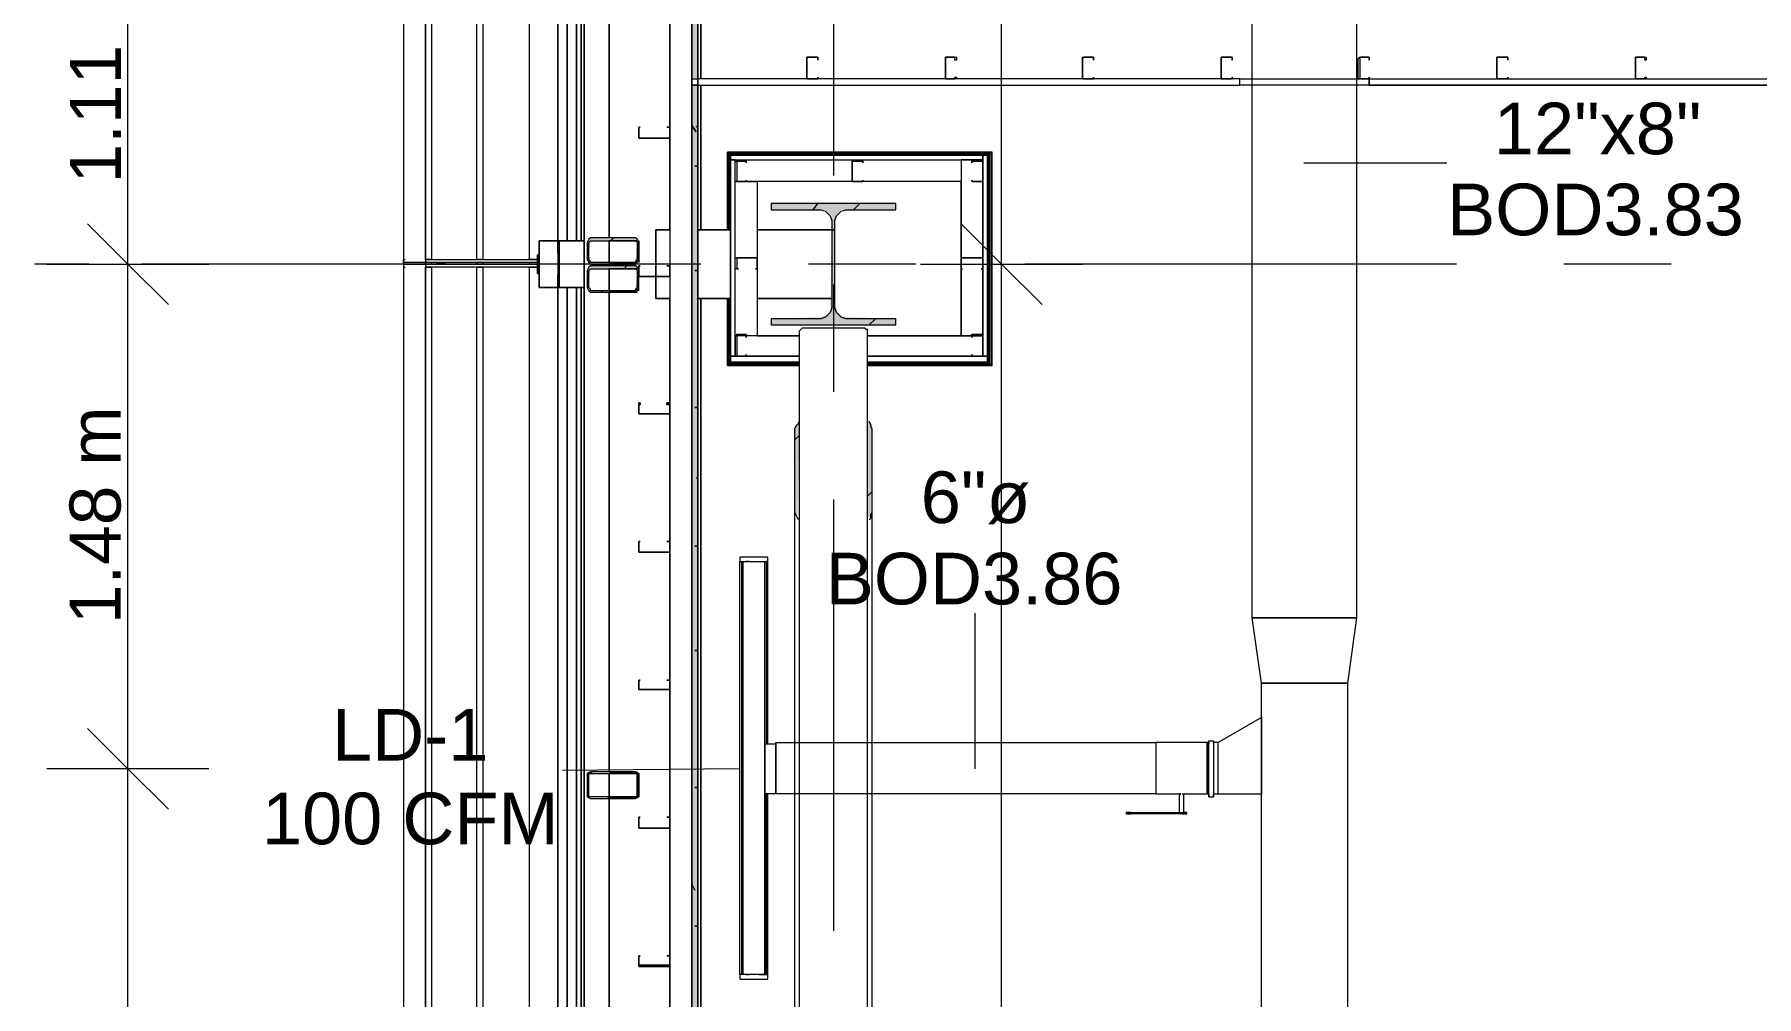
# Model space of a CAD drawing. Header units: metres. Extents: x -2 to 237, y -8 to 52.
# Drawn here: x 5.52 to 10.58, y 30.04 to 32.87 of the extents above; entities that cross this region are included whole.
import ezdxf

# ---------------------------------------------------------------- set-up
doc = ezdxf.new("R2010")
doc.units = ezdxf.units.M
doc.layers.add('HVAC - Ductos', color=5, linetype='Continuous', lineweight=0)
doc.layers.add('PDF_Text', color=7, linetype='Continuous', lineweight=0)
doc.layers.add('PDF_Geometry', color=7, linetype='Continuous', lineweight=0, true_color=0xaaaaaa)
doc.layers.add('PDF_Solid Fills', color=7, linetype='Continuous', lineweight=0, true_color=0xffffff)
doc.styles.add('PDF Helvetica', font='')
doc.styles.get('PDF Helvetica').set_extended_font_data('Helvetica')

msp = doc.modelspace()

# ---------------------------------------------------------------- hatches: boundary and pattern name
at = {"layer": 'PDF_Solid Fills', "lineweight": 0, "transparency": 33554559}
h = msp.add_hatch(color=256, dxfattribs=at)
h.paths.add_polyline_path([(7.4674, 8.7485), (7.4674, 21.0411), (7.4491, 21.0411), (7.4491, 8.7485)])
h.paths.add_polyline_path([(7.4674, 32.7197), (7.4491, 32.7197), (7.4491, 22.5622), (7.4674, 22.5622)])
h.paths.add_polyline_path([(7.4674, 22.5485), (7.4491, 22.5485), (7.4491, 21.0548), (7.4674, 21.0548)])
h.paths.add_polyline_path([(7.4674, 34.2499), (7.4674, 46.4416), (7.4491, 46.4416), (7.4491, 34.2499)])
h.paths.add_polyline_path([(7.4674, 34.2362), (7.4491, 34.2362), (7.4491, 32.738), (7.4674, 32.738)])
msp.add_hatch(color=256, dxfattribs=at).paths.add_polyline_path([(8.0493, 32.3531), (8.0493, 32.3715), (7.6828, 32.3715), (7.6828, 32.3531), (7.8431, 32.3531), (7.8614, 32.3348), (7.8568, 32.0553), (7.8431, 32.0416), (7.8293, 32.037), (7.6828, 32.0324), (7.6828, 32.0141), (8.0493, 32.0141), (8.0493, 32.0324), (7.9026, 32.037), (7.8889, 32.0416), (7.8797, 32.0508), (7.8752, 32.0508), (7.8752, 32.0645), (7.8706, 32.0645), (7.8706, 32.3257), (7.8752, 32.3394), (7.8889, 32.3531)])
h = msp.add_hatch(color=256, dxfattribs=at)
h.paths.add_polyline_path([(7.2841, 32.1928), (7.2841, 32.1973), (7.1558, 32.1973), (7.2835, 32.1928)])
h.paths.add_polyline_path([(7.1421, 32.2019), (7.1467, 32.2019), (7.1512, 32.1973), (7.1512, 32.2111), (7.1467, 32.2157), (7.1512, 32.2615), (7.2887, 32.2615), (7.2841, 32.2065), (7.2841, 32.1973), (7.2887, 32.2019), (7.2933, 32.2661), (7.2887, 32.2707), (7.1467, 32.2707), (7.1421, 32.2615)])
h = msp.add_hatch(color=256, dxfattribs=at)
h.paths.add_polyline_path([(7.1467, 32.124), (7.1467, 32.1148), (7.1512, 32.124)])
h.paths.add_polyline_path([(7.2841, 32.1148), (7.1512, 32.1148), (7.2841, 32.1103)])
h.paths.add_polyline_path([(7.1421, 32.124), (7.1467, 32.1286), (7.1512, 32.1791), (7.2887, 32.1791), (7.2841, 32.124), (7.2841, 32.1148), (7.2887, 32.1194), (7.2933, 32.1836), (7.2887, 32.1882), (7.1467, 32.1882), (7.1421, 32.1791)])
h = msp.add_hatch(color=256, dxfattribs=at)
h.paths.add_polyline_path([(7.9805, 31.7209), (7.9714, 31.7301), (7.9668, 31.7301), (7.9668, 31.446), (7.9759, 31.4506)])
h.paths.add_polyline_path([(7.7514, 31.4643), (7.756, 31.4643), (7.756, 31.4552), (7.7606, 31.4552), (7.7606, 31.446), (7.7652, 31.7255), (7.7606, 31.7255), (7.756, 31.7209), (7.7514, 31.7025)])
h = msp.add_hatch(color=256, dxfattribs=at)
h.paths.add_polyline_path([(7.2887, 30.6992), (7.2933, 30.6946), (7.2933, 30.6992)])
h.paths.add_polyline_path([(7.1467, 30.69), (7.1421, 30.69), (7.1421, 30.6259)])
h.paths.add_polyline_path([(7.1512, 30.6259), (7.2836, 30.6213), (7.2841, 30.6213), (7.2841, 30.6259)])
h.paths.add_polyline_path([(7.2841, 30.6946), (7.2841, 30.6992), (7.1512, 30.6992)])
h.paths.add_polyline_path([(7.1467, 30.6946), (7.1467, 30.6992), (7.1421, 30.6992)])
h.paths.add_polyline_path([(7.2933, 30.69), (7.2887, 30.69), (7.2887, 30.6259)])

# ---------------------------------------------------------------- linework, layer by layer
at = {"layer": 'HVAC - Ductos', "color": 252, "lineweight": 0, "true_color": 0x939598}
for points in [[(5.7905, 8.9639), (5.7905, 11.4426), (5.7905, 13.8021), (5.7905, 15.2041), (5.7905, 17.2109), (5.7905, 17.9806), (5.7905, 20.1706), (5.7905, 21.6733), (5.7905, 22.9975), (5.7905, 24.3169), (5.7905, 26.255), (5.7905, 28.5137), (5.7905, 30.7083), (5.7905, 32.1928), (5.7905, 33.3061), (5.7905, 35.5145), (5.7905, 37.4662), (5.7905, 37.7091), (5.7905, 39.9037), (5.7905, 41.3881), (5.7905, 43.5873), (5.7905, 46.2263)], [(5.6714, 32.3119), (5.7905, 32.1928), (5.9097, 32.0737)], [(5.5522, 32.1928), (5.7905, 32.1928), (6.0288, 32.1928)], [(5.6714, 30.8274), (5.7905, 30.7083), (5.9097, 30.5892)], [(6.0288, 30.7083), (5.7905, 30.7083), (5.5522, 30.7083)]]:
    msp.add_lwpolyline(points, dxfattribs=at)
at = {"layer": 'HVAC - Ductos', "lineweight": 0}
for points in [[(8.3608, 8.9639), (8.3608, 13.8021), (8.3608, 22.9975), (8.3608, 32.1928), (8.3608, 41.3881), (8.3608, 46.2263)], [(9.2496, 32.4906), (9.6711, 32.4906)], [(8.2417, 32.3119), (8.3608, 32.1928), (8.4799, 32.0737)], [(8.1226, 32.1928), (8.3608, 32.1928), (8.5991, 32.1928)], [(7.6094, 30.1035), (7.614, 30.1035), (7.6186, 30.1035), (7.614, 30.1035), (7.5957, 30.1035), (7.5911, 30.1035), (7.5911, 31.3177), (7.5957, 31.3177), (7.614, 31.3177), (7.6186, 31.3177), (7.614, 31.3177), (7.6094, 31.3177)], [(7.5957, 31.3177), (7.5957, 30.1035)], [(7.6461, 31.3177), (7.6506, 31.3177), (7.6552, 31.3177), (7.6736, 31.3177), (7.669, 31.3177), (7.669, 30.7816)], [(7.6506, 31.3177), (7.6552, 31.3177), (7.6598, 31.3177)], [(7.6736, 30.7816), (7.6736, 31.3177)], [(8.2829, 30.7083), (8.2829, 31.1665)], [(8.9977, 30.635), (9.1259, 30.635), (9.1259, 30.6396), (9.1259, 30.6533), (9.1259, 30.6809), (9.1259, 30.7083), (9.1259, 30.7862), (9.1259, 30.8137), (9.1259, 30.8412), (9.1259, 30.855), (9.1259, 30.8595), (8.9977, 30.7862)], [(9.1259, 30.8595), (9.1259, 30.855), (9.1259, 30.8412), (9.1259, 30.8137), (9.1259, 30.7862), (9.1259, 30.7083), (9.1259, 30.6809), (9.1259, 30.6533), (9.1259, 30.6396), (9.1259, 30.635)], [(8.9702, 30.7862), (8.9656, 30.7862), (8.8144, 30.7862), (8.8144, 30.7816), (8.8144, 30.7771), (8.8144, 30.7633), (8.8144, 30.7495), (8.8144, 30.7267), (8.8144, 30.7083), (8.8144, 30.69), (8.8144, 30.6717), (8.8144, 30.6533), (8.8144, 30.6442), (8.8144, 30.635), (7.6965, 30.635), (7.6644, 30.635), (7.6644, 30.6442), (7.6644, 30.6579), (7.6644, 30.6717), (7.6644, 30.69), (7.6644, 30.7083), (7.6644, 30.7267), (7.6644, 30.7449), (7.6644, 30.7633), (7.6644, 30.7725), (7.6644, 30.7816), (7.6965, 30.7816), (7.6965, 30.7725), (7.6965, 30.7633), (7.6965, 30.7449), (7.6965, 30.7267), (7.6965, 30.7083), (7.6965, 30.69), (7.6965, 30.6717), (7.6965, 30.6579), (7.6965, 30.6442), (7.6965, 30.635), (7.6965, 30.6442), (7.6965, 30.6533), (7.6965, 30.6717), (7.6965, 30.69), (7.6965, 30.7083), (7.6965, 30.7267), (7.6965, 30.7495), (7.6965, 30.7633), (7.6965, 30.7771), (7.6965, 30.7816), (7.6965, 30.7862), (7.6965, 30.7816)], [(7.6965, 30.7862), (8.8144, 30.7862), (8.8144, 30.7816), (8.8144, 30.7771), (8.8144, 30.7633), (8.8144, 30.7495), (8.8144, 30.7267), (8.8144, 30.7083), (8.8144, 30.69), (8.8144, 30.6717), (8.8144, 30.6533), (8.8144, 30.6442), (8.8144, 30.635), (8.8831, 30.635), (8.8831, 30.5801)], [(8.8923, 30.5801), (8.8969, 30.5801), (8.8969, 30.635), (8.9656, 30.635), (8.9656, 30.6442), (8.9656, 30.6533), (8.9656, 30.6717), (8.9656, 30.69), (8.9656, 30.7083), (8.9656, 30.7267), (8.9656, 30.7495), (8.9656, 30.7633), (8.9656, 30.7771), (8.9656, 30.7816), (8.9656, 30.7862), (8.9656, 30.7816), (8.9656, 30.7862), (8.9656, 30.7816), (8.9656, 30.7771), (8.9656, 30.7633), (8.9656, 30.7495), (8.9656, 30.7267), (8.9656, 30.7083), (8.9656, 30.69), (8.9656, 30.6717), (8.9656, 30.6533), (8.9656, 30.6442), (8.9656, 30.635), (8.9702, 30.635), (8.9702, 30.6442), (8.9702, 30.6533), (8.9702, 30.6717), (8.9702, 30.69), (8.9702, 30.7083), (8.9702, 30.7267), (8.9702, 30.7495), (8.9702, 30.7633), (8.9702, 30.7771), (8.9702, 30.7816), (8.9702, 30.7862), (8.9702, 30.7816), (8.9702, 30.7908), (8.9839, 30.7908), (8.9839, 30.7816), (8.9839, 30.7679), (8.9839, 30.7495), (8.9839, 30.7312), (8.9839, 30.7083), (8.9839, 30.69), (8.9839, 30.6671), (8.9839, 30.6487), (8.9839, 30.6396), (8.9839, 30.6305), (8.9839, 30.6259), (8.9839, 30.6305), (8.9839, 30.635), (8.9977, 30.635), (8.9977, 30.6442), (8.9977, 30.6533), (8.9977, 30.6717), (8.9977, 30.69), (8.9977, 30.7083), (8.9977, 30.7267), (8.9977, 30.7495), (8.9977, 30.7633), (8.9977, 30.7771), (8.9977, 30.7816), (8.9977, 30.7862), (8.9839, 30.7862), (8.9839, 30.7816), (8.9839, 30.7771)], [(8.9702, 30.635), (8.9702, 30.6305), (8.9702, 30.6259), (8.9702, 30.6305), (8.9702, 30.6396), (8.9702, 30.6487), (8.9702, 30.6671), (8.9702, 30.69), (8.9702, 30.7083), (8.9702, 30.7312), (8.9702, 30.7495), (8.9702, 30.7679), (8.9702, 30.7816), (8.9702, 30.7908)], [(8.9839, 30.7862), (8.9839, 30.7908)], [(8.9839, 30.7679), (8.9839, 30.7633)], [(7.5911, 30.7083), (7.0688, 30.7037)], [(8.9839, 30.7495), (8.9839, 30.7267), (8.9839, 30.7083), (8.9839, 30.69), (8.9839, 30.6717), (8.9839, 30.6671)], [(8.9977, 30.7358), (8.9977, 30.7404)], [(8.9839, 30.6533), (8.9839, 30.6487)], [(8.9977, 30.6763), (8.9977, 30.6809)], [(7.6461, 30.1035), (7.6506, 30.1035), (7.6552, 30.1035), (7.6736, 30.1035), (7.669, 30.1035), (7.669, 30.635)], [(7.6736, 30.1035), (7.6736, 30.635)], [(8.8877, 30.635), (8.8831, 30.635), (8.8877, 30.635)], [(8.8877, 30.635), (8.8831, 30.635), (8.8877, 30.635)], [(8.8923, 30.635), (8.8969, 30.635)], [(8.8969, 30.635), (8.8969, 30.635)], [(8.8969, 30.635), (8.8969, 30.635)], [(8.8969, 30.635), (8.8969, 30.635)], [(8.9656, 30.635), (8.9656, 30.635)], [(8.9702, 30.635), (8.9702, 30.635)], [(8.9702, 30.6259), (8.9839, 30.6259)], [(8.9839, 30.6442), (8.9839, 30.6396)], [(8.9839, 30.635), (8.9839, 30.635)], [(8.7273, 30.5801), (8.7273, 30.5801)], [(8.7273, 30.5801), (8.7273, 30.5755)], [(8.7273, 30.5755), (8.7273, 30.5755)], [(8.7411, 30.5801), (8.8923, 30.5801), (8.8969, 30.5801), (8.9014, 30.5801), (8.906, 30.5801), (8.9014, 30.5801), (8.8969, 30.5801)], [(8.8923, 30.5755), (8.8969, 30.5755), (8.9014, 30.5755), (8.906, 30.5755), (8.9014, 30.5755), (8.8969, 30.5755), (8.8923, 30.5755), (8.7411, 30.5755)], [(8.8969, 30.5801), (8.8969, 30.5801)], [(8.906, 30.5801), (8.9014, 30.5801), (8.906, 30.5801)], [(8.906, 30.5755), (8.9014, 30.5755), (8.906, 30.5755)], [(8.906, 30.5755), (8.906, 30.5801)], [(7.6598, 30.1035), (7.6552, 30.1035), (7.6506, 30.1035)]]:
    msp.add_lwpolyline(points, dxfattribs=at)
for points in [[(9.0985, 31.1527), (9.0985, 38.8041), (9.4054, 38.8041), (9.4054, 31.1527)], [(7.5911, 31.3314), (7.5911, 31.3177), (7.6736, 31.3177), (7.6736, 31.3314)], [(7.6644, 31.3177), (7.6644, 30.1035), (7.6644, 31.3177), (7.6644, 30.1035), (7.6003, 30.1035), (7.6003, 31.3177)], [(9.4054, 31.1527), (9.378, 30.9603), (9.1259, 30.9603), (9.0985, 31.1527)], [(9.1259, 27.7257), (9.1259, 30.9603), (9.378, 30.9603), (9.378, 27.7257)], [(8.7411, 30.5801), (8.7365, 30.5801), (8.7319, 30.5801), (8.7273, 30.5801), (8.7319, 30.5801), (8.7365, 30.5801)], [(8.7411, 30.5755), (8.7365, 30.5755), (8.7319, 30.5755), (8.7273, 30.5755), (8.7319, 30.5755), (8.7365, 30.5755)], [(7.5911, 30.0898), (7.6736, 30.0898), (7.6736, 30.1035), (7.5911, 30.1035)]]:
    msp.add_lwpolyline(points, close=True, dxfattribs=at)
at = {"layer": 'PDF_Geometry', "lineweight": 0}
for points in [[(11.0823, 46.5196), (10.6791, 46.5196), (10.2714, 46.5196), (9.8682, 46.5196), (9.4604, 46.5196), (9.0572, 46.5196), (8.6495, 46.5196), (8.2417, 46.5196), (7.3849, 46.5196), (7.3849, 46.4554), (7.3849, 46.4416), (7.3849, 8.7485), (7.3849, 8.7302), (7.3849, 8.6661), (8.2417, 8.6661), (8.6495, 8.6661), (9.0527, 8.6661)], [(12.3743, 8.7302), (7.4491, 8.7302), (7.4491, 8.744), (7.4491, 8.7485), (7.4491, 21.0411), (7.4491, 21.0548), (7.4491, 22.5485), (7.4491, 22.5622), (7.4491, 32.7197), (7.4491, 32.738), (7.4491, 34.2362), (7.4491, 34.2499), (7.4491, 46.4416), (7.4491, 46.4554), (12.466, 46.4554), (12.466, 46.5196), (12.301, 46.5196), (11.8978, 46.5196), (11.49, 46.5196), (11.0869, 46.5196)], [(7.4674, 8.7485), (7.4674, 46.4416), (7.4674, 8.7485)], [(6.606, 35.2624), (6.6014, 35.2624), (6.6014, 32.1928), (6.606, 32.1928), (6.6106, 32.1928), (6.6198, 32.1928), (6.6335, 32.1928), (6.6473, 32.1928), (6.6656, 32.1928), (6.6656, 32.1973), (6.6473, 32.1973), (6.6335, 32.1973), (6.6198, 32.1973), (6.6106, 32.1973), (6.606, 32.1973), (6.6014, 32.1973), (6.6014, 32.2065), (6.606, 32.2065)], [(6.6656, 35.2624), (6.6656, 35.2579), (6.6656, 35.2624), (6.6656, 35.2579), (6.6656, 35.2624), (6.6656, 32.1928), (6.9955, 32.1928), (6.9955, 32.1973), (6.9955, 32.1928), (6.9955, 32.1973), (6.9955, 32.1928)], [(6.6656, 35.2487), (6.6656, 32.2065), (6.9955, 32.2065), (6.9955, 32.2203), (6.9955, 32.2111), (6.9955, 32.2203), (7.0001, 32.2203), (7.0001, 32.2615), (7.0001, 32.2203), (7.0001, 32.2249), (7.0001, 32.2295), (7.0001, 32.2249), (7.0001, 32.2203), (6.9955, 32.2203), (7.0001, 32.2203), (6.9955, 32.2203), (6.9955, 32.2065), (6.968, 32.2065), (6.9955, 32.2065)], [(6.684, 35.2487), (6.6656, 35.2487), (6.6656, 32.2065), (6.6656, 35.2487), (6.684, 35.2487), (6.684, 32.2065), (6.6656, 32.2065), (6.6656, 35.2487), (6.6656, 32.2065), (6.684, 32.2065)], [(6.9725, 32.2065), (6.9725, 35.2487)], [(7.4674, 22.5622), (7.4674, 32.7197), (7.4674, 32.2935), (7.4674, 32.7197), (7.4674, 32.2935), (7.4674, 32.7197), (7.4674, 32.2935), (7.4674, 32.7197), (7.4674, 32.2935), (7.4674, 32.7197), (7.4674, 32.2935), (7.4674, 32.7197), (7.4491, 32.7197), (7.4491, 32.738), (7.4674, 32.738), (7.4674, 34.2362), (7.4674, 32.738), (7.4674, 34.2362), (7.4674, 32.738), (7.4674, 34.2362), (7.4674, 32.738), (7.4674, 34.2362), (7.4674, 32.738), (7.4674, 34.2362), (7.4674, 32.738), (7.4674, 34.2362)], [(7.4674, 8.7485), (7.4674, 21.0411), (8.4983, 21.0411), (8.4983, 21.0548), (7.4674, 21.0548), (7.4674, 22.5485), (14.5185, 22.5485), (14.5185, 22.5622), (7.4674, 22.5622), (7.4674, 32.7197), (9.0618, 32.7197), (9.0618, 32.738), (7.4674, 32.738), (7.4674, 34.2362), (7.7927, 34.2362)], [(7.866, 33.7231), (7.866, 32.454)], [(7.8202, 32.7929), (7.8202, 32.7929)], [(8.6311, 32.7929), (8.6311, 32.7929)], [(9.0389, 32.7929), (9.0389, 32.7929)], [(9.4421, 32.7929), (9.4421, 32.7929)], [(9.8498, 32.7929), (9.8498, 32.7929)], [(7.4491, 32.7197), (7.4674, 32.7197), (9.0618, 32.7197), (9.0618, 32.738), (9.4421, 32.738), (9.4421, 32.7197), (21.4047, 32.7197)], [(7.8202, 32.7426), (7.8202, 32.7426)], [(8.1959, 32.738), (8.1959, 32.738)], [(8.1959, 32.738), (8.1959, 32.738)], [(8.6311, 32.7426), (8.6311, 32.7426)], [(9.0068, 32.738), (9.0068, 32.738)], [(9.0068, 32.738), (9.0068, 32.738)], [(9.0389, 32.7426), (9.0389, 32.7426)], [(9.4146, 32.738), (9.4146, 32.738)], [(9.4421, 32.7426), (9.4421, 32.7426)], [(21.9453, 32.628), (21.9637, 32.628), (21.9637, 32.6326), (21.9637, 32.6967), (21.9637, 32.738), (21.4047, 32.738), (21.4047, 32.7197), (9.4421, 32.7197), (9.4421, 32.738), (21.3497, 32.738), (21.3497, 32.628), (21.3497, 31.95), (21.3497, 26.1404), (21.4597, 26.1404), (21.4597, 31.95), (21.4597, 32.628), (21.7804, 32.628)], [(9.8178, 32.738), (9.8178, 32.738)], [(9.8178, 32.738), (9.8178, 32.738)], [(9.8498, 32.7426), (9.8498, 32.7426)], [(10.2255, 32.738), (10.2255, 32.738)], [(10.2255, 32.738), (10.2255, 32.738)], [(7.4674, 32.7197), (7.4674, 32.7197)], [(9.4421, 32.7197), (9.0618, 32.7197)], [(7.2979, 32.596), (7.2979, 32.596)], [(7.3757, 32.596), (7.3757, 32.596)], [(7.2933, 32.5639), (7.2933, 32.5639)], [(7.2933, 32.5639), (7.2933, 32.5639)], [(7.3849, 32.5639), (7.3849, 32.5639)], [(7.3849, 32.5639), (7.3849, 32.5639)], [(7.5636, 32.5135), (7.5636, 31.9042), (7.5636, 32.5135)], [(7.5636, 32.5135), (7.5636, 32.5135)], [(8.3196, 32.5135), (7.5636, 32.5135), (8.3196, 32.5135)], [(7.5819, 32.4952), (7.5819, 32.4952)], [(7.6094, 32.4906), (7.6094, 32.4906)], [(7.921, 32.4952), (7.921, 32.4952)], [(7.9531, 32.4906), (7.9531, 32.4906)], [(8.2738, 32.4906), (8.2738, 32.4906)], [(8.3058, 32.4952), (8.3058, 32.4952)], [(8.3196, 32.5135), (8.3196, 32.5135)], [(8.3196, 31.9042), (8.3196, 32.5135), (8.3196, 31.9042)], [(7.5819, 32.4356), (7.5819, 32.4356)], [(7.6094, 32.4402), (7.6094, 32.4402)], [(7.921, 32.4356), (7.921, 32.4356)], [(7.921, 32.4356), (7.921, 32.4356)], [(7.9531, 32.4402), (7.9531, 32.4402)], [(8.2738, 32.4402), (8.2738, 32.4402)], [(8.3058, 32.4356), (8.3058, 32.4356)], [(8.3058, 32.4356), (8.3058, 32.4356)], [(7.8064, 32.3531), (7.8202, 32.3715)], [(7.9255, 32.3531), (7.9439, 32.3715)], [(7.3437, 32.2157), (7.3437, 32.2111), (7.3437, 32.2065), (7.3437, 32.2019), (7.3437, 32.1973), (7.3437, 32.2019), (7.3437, 32.2065), (7.3437, 32.2111), (7.3437, 32.2157), (7.3437, 32.2935), (7.3437, 32.1561), (7.3437, 32.092), (7.3437, 32.1561), (7.3437, 32.1699), (7.3437, 32.1745), (7.3437, 32.1791), (7.3437, 32.1836), (7.3437, 32.1882), (7.3437, 32.1836), (7.3437, 32.1791), (7.3437, 32.1745), (7.3437, 32.1699)], [(7.8614, 32.289), (7.8706, 32.2981)], [(6.9955, 32.2203), (6.9955, 32.2065), (6.9955, 32.2203), (7.0001, 32.2203), (7.0001, 32.2249), (7.0001, 32.2203)], [(7.0001, 32.2615), (7.0001, 32.2615)], [(7.0001, 32.2615), (7.0001, 32.2615)], [(7.055, 32.2615), (7.055, 32.2615)], [(7.055, 32.2615), (7.055, 32.2615)], [(7.055, 32.2615), (7.055, 32.2615)], [(7.055, 32.2615), (7.055, 32.2615)], [(7.055, 32.2615), (7.055, 32.2615)], [(7.055, 32.2615), (7.055, 32.2615)], [(7.055, 32.2615), (7.055, 32.2615)], [(7.055, 32.2615), (7.055, 32.2615)], [(7.055, 32.2615), (7.055, 32.2615)], [(7.055, 32.2615), (7.055, 32.2615)], [(7.0596, 32.2615), (7.0596, 32.2615)], [(7.0596, 32.2615), (7.0596, 32.2615)], [(7.0596, 32.2615), (7.0596, 32.2249), (7.0596, 32.2615), (7.133, 32.2615), (7.133, 32.124), (7.133, 32.2615)], [(7.0596, 32.2615), (7.0596, 32.2615)], [(7.0596, 32.2615), (7.0596, 32.2615)], [(7.0596, 32.2615), (7.0596, 32.2615)], [(7.133, 32.2615), (7.133, 32.2615)], [(7.2887, 32.2661), (7.2841, 32.2707), (7.2062, 32.2707)], [(7.2887, 32.2615), (7.2841, 32.2615), (7.2062, 32.2615)], [(7.2108, 32.2615), (7.22, 32.2707)], [(7.2887, 32.2569), (7.2887, 32.2065)], [(7.2887, 32.2157), (7.2933, 32.2249)], [(7.2933, 32.2615), (7.2933, 32.2569), (7.2933, 32.2065), (7.2933, 32.1973)], [(6.3083, 32.1928), (5.8317, 32.1928)], [(7.4765, 32.1928), (6.3083, 32.1928)], [(6.606, 32.1973), (6.6014, 32.1973), (6.6014, 29.1277), (6.606, 29.1277), (6.6106, 29.1277), (6.6198, 29.1277), (6.6335, 29.1277), (6.6473, 29.1277), (6.6656, 29.1277), (6.6656, 29.1323), (6.6473, 29.1323), (6.6335, 29.1323), (6.6198, 29.1323), (6.6106, 29.1323), (6.606, 29.1323), (6.6014, 29.1323), (6.6014, 29.1414), (6.606, 29.1414)], [(6.606, 32.1928), (6.6014, 32.1928), (6.6014, 32.1836), (6.606, 32.1836)], [(6.6656, 32.1973), (6.6656, 32.1928), (6.6656, 32.1973), (6.6656, 32.1928), (6.6656, 32.1973), (6.6656, 29.1277), (6.9955, 29.1277), (6.9955, 29.1323), (6.9955, 29.1277), (6.9955, 29.1323), (6.9955, 29.1277)], [(6.9955, 32.1973), (6.6656, 32.1973), (6.6656, 32.1928)], [(6.6656, 32.1928), (6.6656, 32.1973), (6.6656, 32.1928)], [(6.6656, 32.1928), (6.6656, 32.1973), (6.6656, 32.1928)], [(6.684, 32.1836), (6.6656, 32.1836), (6.6656, 29.1414), (6.6656, 32.1836), (6.684, 32.1836), (6.684, 29.1414), (6.6656, 29.1414), (6.6656, 32.1836), (6.6656, 29.1414), (6.684, 29.1414)], [(6.9955, 32.1653), (7.0001, 32.1653), (7.0001, 32.124), (7.0001, 32.1653), (6.9955, 32.1653), (6.9955, 32.1745), (6.9955, 32.1653), (6.9955, 32.1745), (6.9955, 32.1653), (6.9955, 32.1836), (6.9955, 32.1791), (6.9955, 32.1836), (6.9955, 32.1653), (6.9955, 32.1745), (6.9955, 32.1653), (6.9955, 32.1836), (6.9955, 32.1791), (6.9955, 32.1836), (6.968, 32.1836), (6.9955, 32.1836), (6.6656, 32.1836), (6.6656, 29.1414)], [(6.6976, 32.1973), (6.7252, 32.1973)], [(6.8168, 32.2065), (6.8351, 32.2065)], [(6.8351, 32.1836), (6.8168, 32.1836)], [(6.9725, 29.1414), (6.9725, 32.1836)], [(6.9955, 32.2111), (6.9955, 32.2203)], [(6.9955, 32.2111), (6.9955, 32.2203)], [(6.9955, 32.1836), (6.9955, 32.1791), (6.9955, 32.1836), (6.9955, 32.1653), (7.0001, 32.1653), (7.0001, 32.1607), (7.0001, 32.1653), (7.0001, 32.124), (7.0001, 32.1653), (7.0001, 32.1607), (7.0001, 32.1653), (6.9955, 32.1653), (7.0001, 32.1653)], [(7.055, 32.2203), (7.0596, 32.2203), (7.055, 32.2203)], [(7.0596, 32.2203), (7.055, 32.2203)], [(7.2933, 32.1745), (7.2887, 32.1836), (7.2841, 32.1882), (7.1512, 32.1882), (7.1467, 32.1836), (7.1421, 32.1745), (7.1421, 32.124), (7.1467, 32.1148), (7.1512, 32.1103), (7.2841, 32.1103), (7.2887, 32.1148), (7.2933, 32.124), (7.2933, 32.1607)], [(7.1467, 32.1973), (7.1512, 32.2019)], [(7.2062, 32.1973), (7.2841, 32.1973)], [(7.2887, 32.1836), (7.2841, 32.1882), (7.2062, 32.1882)], [(7.2887, 32.1791), (7.2841, 32.1791), (7.2062, 32.1791)], [(7.252, 32.1791), (7.2566, 32.1882)], [(7.2887, 32.1928), (7.2841, 32.1928), (7.2658, 32.1928), (7.2704, 32.1973)], [(7.2841, 32.2019), (7.2887, 32.2019)], [(7.2887, 32.1745), (7.2887, 32.124)], [(7.2933, 32.1745), (7.2933, 32.1882), (7.2933, 32.1607)], [(7.2933, 32.1791), (7.2933, 32.1791)], [(7.2979, 32.1882), (7.2979, 32.1882)], [(7.5819, 32.2111), (7.5819, 32.2111)], [(7.5865, 32.1791), (7.5865, 32.1791)], [(7.6369, 32.1791), (7.6369, 32.1791)], [(7.6415, 32.2111), (7.6415, 32.2111)], [(7.6415, 32.2111), (7.6415, 32.2111)], [(8.1088, 32.1928), (7.7927, 32.1928)], [(8.2462, 32.1791), (8.2462, 32.1791)], [(8.3012, 32.1791), (8.3012, 32.1791)], [(8.3058, 32.2111), (8.3058, 32.2111)], [(8.3058, 32.2111), (8.3058, 32.2111)], [(9.6987, 32.1928), (8.4295, 32.1928)], [(10.3309, 32.1928), (10.0148, 32.1928)], [(7.0001, 32.1607), (7.0001, 32.1607)], [(7.0001, 32.1607), (7.0001, 32.1607)], [(7.0001, 32.124), (7.0001, 32.124)], [(7.0001, 32.124), (7.0001, 32.124)], [(7.055, 32.1653), (7.0596, 32.1653)], [(7.055, 32.1607), (7.055, 32.124)], [(7.055, 32.1607), (7.055, 32.124)], [(7.055, 32.124), (7.055, 32.124)], [(7.055, 32.124), (7.055, 32.124)], [(7.055, 32.124), (7.055, 32.124)], [(7.055, 32.124), (7.055, 32.124)], [(7.055, 32.124), (7.055, 32.124)], [(7.055, 32.124), (7.055, 32.124)], [(7.055, 32.124), (7.055, 32.124)], [(7.055, 32.124), (7.055, 32.124)], [(7.055, 32.124), (7.055, 32.124)], [(7.055, 32.124), (7.055, 32.124)], [(7.0596, 32.124), (7.0596, 32.124)], [(7.0596, 32.124), (7.0596, 32.124)], [(7.0596, 32.124), (7.0596, 32.124)], [(7.0596, 32.124), (7.0596, 32.124)], [(7.0596, 32.124), (7.0596, 32.124)], [(7.133, 32.124), (7.0596, 32.124)], [(7.133, 32.124), (7.133, 32.124)], [(7.2933, 32.1148), (7.2933, 32.124), (7.2933, 32.1607), (7.2933, 32.1561)], [(7.2933, 32.1561), (7.2933, 32.1561)], [(7.3437, 32.1561), (7.2933, 32.1561), (7.3437, 32.1561)], [(7.866, 32.1332), (7.866, 31.8171)], [(7.1833, 32.1103), (7.1879, 32.1148)], [(7.2062, 32.1148), (7.2841, 32.1148)], [(7.2062, 32.1103), (7.2841, 32.1103), (7.2887, 32.1103)], [(7.2841, 32.1194), (7.2887, 32.1194)], [(7.4674, 32.092), (7.4674, 23.0983)], [(7.4674, 23.0983), (7.4674, 32.092)], [(7.4674, 32.092), (7.4674, 23.0983)], [(7.4674, 23.0983), (7.4674, 32.092)], [(7.4674, 32.092), (7.4674, 23.0983)], [(7.4674, 23.0983), (7.4674, 32.092)], [(7.4674, 32.092), (7.4674, 23.0983)], [(7.4674, 23.0983), (7.4674, 32.092)], [(7.6415, 32.092), (7.8614, 32.092), (7.6415, 32.092)], [(7.9714, 32.0141), (7.9897, 32.0324)], [(7.5819, 31.982), (7.5819, 31.982)], [(7.6094, 31.9774), (7.6094, 31.9774)], [(7.9668, 28.0235), (7.9668, 31.9912), (7.9668, 31.9958), (7.9668, 32.0004), (7.9622, 32.0004), (7.9577, 32.005), (7.9485, 32.005), (7.9439, 32.005), (7.7881, 32.005), (7.7835, 32.005), (7.7744, 32.005), (7.7698, 32.0004), (7.7652, 31.9958), (7.7652, 31.9912), (7.7652, 28.0235)], [(8.2738, 31.9774), (8.2738, 31.9774)], [(8.3058, 31.982), (8.3058, 31.982)], [(7.5819, 31.9224), (7.5819, 31.9224)], [(7.6094, 31.927), (7.6094, 31.927)], [(8.2738, 31.927), (8.2738, 31.927)], [(8.3058, 31.9224), (8.3058, 31.9224)], [(8.3058, 31.9224), (8.3058, 31.9224)], [(7.5636, 31.9042), (7.5636, 31.9042)], [(7.5636, 31.9042), (7.5636, 31.9042)], [(7.5636, 31.9042), (7.5636, 31.9042)], [(7.9668, 31.9042), (8.3196, 31.9042), (7.9668, 31.9042)], [(8.3196, 31.9042), (8.3196, 31.9042)], [(7.2933, 31.7529), (7.2933, 31.7529)], [(7.2933, 31.7529), (7.2933, 31.7529)], [(7.3849, 31.7529), (7.3849, 31.7529)], [(7.3849, 31.7529), (7.3849, 31.7529)], [(7.7652, 31.7301), (7.7606, 31.7209), (7.756, 31.7163), (7.7514, 31.7071), (7.7514, 31.6979), (7.7514, 31.4734), (7.7514, 31.4643), (7.756, 31.4552), (7.7606, 31.446), (7.7652, 31.4414)], [(7.9714, 31.4414), (7.9759, 31.446), (7.9759, 31.4552), (7.9805, 31.4643), (7.9805, 31.4734), (7.9805, 31.6979), (7.9805, 31.7071), (7.9759, 31.7163), (7.9759, 31.7209), (7.9714, 31.7301)], [(7.7514, 31.6751), (7.7652, 31.6888)], [(7.9668, 31.5101), (7.9805, 31.5239)], [(7.7514, 31.4734), (7.7514, 27.8906), (7.7514, 27.8815), (7.756, 27.8769), (7.7606, 27.8723), (7.7652, 27.8677), (7.7744, 27.8677), (7.7835, 27.8677), (7.9531, 27.8677), (7.9577, 27.8677), (7.9668, 27.8677), (7.9714, 27.8723), (7.9759, 27.8769), (7.9805, 27.8815), (7.9805, 27.8906), (7.9805, 31.4734)], [(7.866, 31.501), (7.866, 30.2318)], [(7.2979, 31.3772), (7.2979, 31.3772)], [(7.3757, 31.3772), (7.3757, 31.3772)], [(7.2979, 30.9695), (7.2979, 30.9695)], [(7.3757, 30.9695), (7.3757, 30.9695)], [(7.2933, 30.942), (7.2933, 30.942)], [(7.2933, 30.942), (7.2933, 30.942)], [(7.3849, 30.942), (7.3849, 30.942)], [(7.3849, 30.942), (7.3849, 30.942)], [(7.055, 30.6992), (7.055, 30.6213)], [(7.1421, 30.6854), (7.1467, 30.69)], [(7.1512, 30.6946), (7.1558, 30.6992)], [(7.2016, 30.6213), (7.2062, 30.6259), (7.2841, 30.6259), (7.2887, 30.6259), (7.2887, 30.6305), (7.2887, 30.69), (7.2887, 30.6946), (7.2841, 30.6946), (7.2062, 30.6946)], [(7.2062, 30.6992), (7.2841, 30.6992), (7.2887, 30.6992)], [(7.275, 30.6946), (7.275, 30.6992)], [(7.2933, 30.6946), (7.2933, 30.69), (7.2933, 30.6305), (7.2933, 30.6259)], [(7.2887, 30.6259), (7.2841, 30.6213), (7.2062, 30.6213)], [(7.2979, 30.5663), (7.2979, 30.5663)], [(7.3757, 30.5663), (7.3757, 30.5663)], [(7.2933, 30.5342), (7.2933, 30.5342)], [(7.2933, 30.5342), (7.2933, 30.5342)], [(7.3849, 30.5342), (7.3849, 30.5342)], [(7.3849, 30.5342), (7.3849, 30.5342)], [(7.2979, 30.1585), (7.2979, 30.1585)], [(7.3757, 30.1585), (7.3757, 30.1585)], [(7.2933, 30.1311), (7.2933, 30.1311)], [(7.3849, 30.1311), (7.3849, 30.1311)]]:
    msp.add_lwpolyline(points, dxfattribs=at)
for points in [[(7.3849, 46.4554), (7.3849, 8.7302), (7.4491, 8.7302), (7.4491, 46.4554)], [(7.4674, 8.744), (7.4674, 46.4416), (7.4491, 46.4416), (7.4491, 8.744)], [(7.3849, 32.2935), (7.3849, 40.8979)], [(6.8351, 32.2065), (6.8168, 32.2065), (6.8168, 35.2487), (6.8351, 35.2487)], [(7.055, 33.7276), (7.055, 32.2615), (7.055, 33.7276), (7.055, 35.1938)], [(7.4765, 34.2362), (7.4765, 32.738)], [(7.4765, 34.2362), (7.4765, 32.738)], [(7.0825, 33.7276), (7.0825, 32.2615)], [(7.11, 33.7276), (7.11, 32.2615)], [(7.1238, 33.7276), (7.1238, 32.2615)], [(7.133, 33.7276), (7.133, 32.2615)], [(7.2062, 32.2707), (7.2062, 33.6864)], [(7.7927, 32.738), (7.7881, 32.738), (7.7881, 32.7975), (7.7881, 32.8021), (7.7927, 32.8021), (7.8202, 32.8021), (7.8202, 32.7929), (7.8202, 32.8021), (7.7927, 32.8021), (7.7881, 32.8021), (7.7881, 32.7975), (7.7881, 32.738), (7.7927, 32.738), (7.8202, 32.738)], [(8.1959, 32.738), (8.1959, 32.7975), (8.1959, 32.8021), (8.228, 32.8021), (8.228, 32.7929), (8.2234, 32.7929), (8.2234, 32.8021), (8.1959, 32.8021), (8.1959, 32.7975), (8.1959, 32.738), (8.2234, 32.738), (8.2234, 32.7426), (8.228, 32.7426), (8.228, 32.738)], [(8.6036, 32.738), (8.5991, 32.738), (8.5991, 32.7975), (8.5991, 32.8021), (8.6036, 32.8021), (8.6311, 32.8021), (8.6311, 32.7929), (8.6311, 32.8021), (8.6036, 32.8021), (8.5991, 32.7975), (8.5991, 32.738), (8.6036, 32.738), (8.6311, 32.738)], [(9.0068, 32.738), (9.0068, 32.7975), (9.0068, 32.8021), (9.0389, 32.8021), (9.0389, 32.7929), (9.0389, 32.8021), (9.0068, 32.8021), (9.0068, 32.7975), (9.0068, 32.738), (9.0389, 32.738)], [(9.4146, 32.738), (9.41, 32.738), (9.41, 32.7975), (9.4146, 32.8021), (9.4421, 32.8021), (9.4421, 32.7929), (9.4421, 32.8021), (9.4146, 32.8021), (9.4146, 32.7975), (9.4146, 32.738), (9.4421, 32.738)], [(9.8178, 32.738), (9.8178, 32.7975), (9.8178, 32.8021), (9.8498, 32.8021), (9.8498, 32.7929), (9.8498, 32.8021), (9.8178, 32.8021), (9.8178, 32.7975), (9.8178, 32.738), (9.8498, 32.738)], [(10.2255, 32.738), (10.2255, 32.7975), (10.2255, 32.8021), (10.2576, 32.8021), (10.2576, 32.7929), (10.253, 32.7929), (10.253, 32.8021), (10.2255, 32.8021), (10.2255, 32.7975), (10.2255, 32.738), (10.253, 32.738), (10.253, 32.7426), (10.2576, 32.7426), (10.2576, 32.738)], [(7.8202, 32.7426), (7.8202, 32.738)], [(8.6311, 32.7426), (8.6311, 32.738)], [(9.0389, 32.7426), (9.0389, 32.738)], [(9.4421, 32.7426), (9.4421, 32.738)], [(9.8498, 32.7426), (9.8498, 32.738)], [(7.4765, 32.7197), (7.4765, 32.2935)], [(7.4765, 32.7197), (7.4765, 32.2935)], [(7.2933, 32.596), (7.2933, 32.5639), (7.3849, 32.5639), (7.3849, 32.596), (7.3757, 32.596), (7.3849, 32.596), (7.3849, 32.5639), (7.2933, 32.5639), (7.2933, 32.596), (7.2979, 32.596)], [(7.2933, 32.5639), (7.3849, 32.5639), (7.3849, 32.596), (7.3757, 32.596), (7.3849, 32.596), (7.3849, 32.5639), (7.2933, 32.5639), (7.2933, 32.596)], [(7.2979, 32.596), (7.2933, 32.596)], [(7.6415, 31.982), (7.5773, 31.982), (7.5773, 31.9224), (7.7652, 31.9224), (7.5636, 31.9224), (7.5636, 31.9042), (7.7652, 31.9042), (7.5636, 31.9042), (7.7652, 31.9042), (7.5636, 31.9042), (7.7652, 31.9042), (7.5636, 31.9042), (7.7652, 31.9042), (7.5636, 31.9042), (7.7652, 31.9042), (7.5636, 31.9042), (7.559, 31.8996), (7.5544, 31.895), (7.559, 31.8996), (7.5636, 31.9042), (7.5636, 32.092), (7.5636, 31.9042), (7.5636, 32.092), (7.5636, 31.9042), (7.5636, 32.092), (7.5636, 31.9042), (7.5636, 31.982), (7.5636, 32.4356), (7.5636, 32.5135), (8.3196, 32.5135), (7.5636, 32.5135), (7.559, 32.518), (7.5544, 32.5226), (8.3333, 32.5226), (8.3288, 32.5226), (8.3242, 32.518), (8.3242, 32.5135), (8.3196, 32.5135), (8.3196, 31.982), (8.3196, 31.9042), (8.3196, 32.5135), (8.2417, 32.5135), (7.5636, 32.5135), (7.559, 32.518), (7.5544, 32.5226), (7.559, 32.518), (7.5636, 32.5135), (7.5636, 32.2935), (7.5636, 32.5135), (7.5636, 32.2935), (7.5636, 32.5135), (8.3242, 32.5135), (8.3242, 31.9042), (7.9668, 31.9042), (8.3196, 31.9042), (7.9668, 31.9042), (8.3196, 31.9042), (7.9668, 31.9042), (8.3242, 31.9042), (8.3242, 32.5135), (7.5636, 32.5135), (8.3196, 32.5135), (8.3242, 32.5135), (8.3242, 32.518), (8.3288, 32.5226), (8.3333, 32.5226), (7.5544, 32.5226), (7.5544, 32.2935), (7.5544, 32.5226), (7.5544, 32.2935), (7.5544, 32.5226), (8.3288, 32.5226), (8.3288, 31.895), (7.9668, 31.895), (8.3333, 31.895), (8.3288, 31.895), (8.3242, 31.8996), (8.3242, 31.9042), (8.3196, 31.9042), (8.3196, 31.9224), (8.3196, 32.5135), (8.3058, 32.5135), (7.5636, 32.5135), (7.5636, 32.4998), (7.5636, 31.9224), (7.5773, 31.9224), (7.5773, 32.4998), (7.5636, 32.4998), (8.3058, 32.4998), (8.3058, 32.5135), (8.3058, 31.9224), (8.3196, 31.9224), (7.9668, 31.9224), (8.3058, 31.9224), (8.3058, 31.982), (8.2417, 31.982), (7.9668, 31.982), (8.2417, 31.982), (8.2417, 32.4356), (7.6415, 32.4356), (7.5773, 32.4356), (7.6415, 32.4356), (7.6415, 31.982), (7.5773, 31.982), (7.5773, 32.4356), (7.5773, 32.4998), (8.2417, 32.4998), (8.2417, 32.4356), (7.6415, 32.4356), (7.6415, 31.982), (7.7652, 31.982)], [(7.5636, 32.5135), (7.559, 32.518), (7.5544, 32.5226), (8.3288, 32.5226), (8.3288, 31.895), (7.9668, 31.895), (8.3333, 31.895), (8.3288, 31.895), (8.3242, 31.8996), (8.3242, 31.9042), (8.3196, 31.9042), (8.3242, 31.9042), (8.3242, 31.8996), (8.3288, 31.895), (8.3333, 31.895), (8.3333, 32.5226), (8.3288, 32.5226), (8.3242, 32.518), (8.3242, 32.5135), (8.3196, 32.5135), (8.3196, 31.9042), (8.3196, 32.5135), (8.3196, 31.9042), (8.3242, 31.9042), (8.3242, 31.8996), (8.3288, 31.895), (8.3333, 31.895), (8.3333, 32.5226), (8.3288, 32.5226), (8.3242, 32.518), (8.3242, 32.5135), (8.3196, 32.5135)], [(8.3242, 31.8996), (7.9668, 31.8996), (8.3242, 31.8996), (8.3242, 32.518), (7.559, 32.518), (7.559, 32.2935), (7.559, 32.518), (8.3242, 32.518)], [(7.5636, 32.5135), (7.5636, 32.2935)], [(7.5819, 32.4356), (7.5773, 32.4356), (7.5773, 32.4952), (7.5819, 32.4952), (7.5819, 32.4998), (7.6094, 32.4998), (7.6094, 32.4906), (7.6094, 32.4952), (7.5819, 32.4952), (7.5819, 32.4356), (7.6094, 32.4356)], [(7.921, 32.4356), (7.921, 32.4952), (7.921, 32.4998), (7.9531, 32.4998), (7.9531, 32.4906), (7.9531, 32.4952), (7.921, 32.4952), (7.921, 32.4356), (7.9531, 32.4356)], [(8.2417, 32.4356), (8.2417, 31.982), (8.3058, 31.982), (8.3058, 32.4998), (8.2417, 32.4998)], [(8.3058, 32.4998), (8.3058, 32.4952), (8.3058, 32.4356), (8.2738, 32.4356), (8.2738, 32.4402), (8.2738, 32.4356), (8.3058, 32.4356), (8.3058, 32.4952), (8.2738, 32.4952), (8.2738, 32.4906), (8.2738, 32.4998)], [(7.6094, 32.4402), (7.6094, 32.4356)], [(7.9531, 32.4402), (7.9531, 32.4356)], [(8.0493, 32.3715), (7.6828, 32.3715), (7.6828, 32.3531), (7.8293, 32.3531), (7.8431, 32.3486), (7.8568, 32.3348), (7.8614, 32.3211), (7.8614, 32.0645), (7.8568, 32.0508), (7.8431, 32.037), (7.8293, 32.0324), (7.6828, 32.0324), (7.6828, 32.0141), (8.0493, 32.0141), (8.0493, 32.0324), (7.9026, 32.0324), (7.8889, 32.037), (7.8752, 32.0508), (7.8706, 32.0645), (7.8706, 32.3211), (7.8752, 32.3348), (7.8889, 32.3486), (7.9026, 32.3531), (8.0493, 32.3531)], [(7.3437, 32.2935), (7.3849, 32.2935)], [(7.4674, 32.2935), (7.5636, 32.2935)], [(7.6415, 32.2935), (7.8614, 32.2935)], [(7.055, 32.124), (7.0596, 32.124), (7.133, 32.124), (7.133, 32.2615), (7.0596, 32.2615), (7.055, 32.2615), (7.055, 32.124), (7.0505, 32.124), (7.0001, 32.124), (7.0001, 32.2615), (7.0505, 32.2615), (7.055, 32.2615)], [(7.0001, 32.124), (7.0505, 32.124), (7.055, 32.124), (7.0596, 32.124), (7.133, 32.124), (7.133, 32.2615), (7.0596, 32.2615), (7.055, 32.2615), (7.0505, 32.2615), (7.0001, 32.2615), (7.0001, 32.2203), (7.0001, 32.2249), (7.0001, 32.2203), (7.0001, 32.2615), (7.0505, 32.2615), (7.0001, 32.2615)], [(7.055, 32.2249), (7.055, 32.2615)], [(7.055, 32.2249), (7.055, 32.2615)], [(7.0596, 32.2615), (7.0596, 32.124)], [(7.133, 32.1607), (7.133, 32.1653), (7.133, 32.2203), (7.133, 32.2249), (7.133, 32.2295), (7.133, 32.2249), (7.133, 32.2203), (7.133, 32.1653)], [(7.133, 32.1607), (7.133, 32.1653), (7.133, 32.2203), (7.133, 32.2249), (7.133, 32.2203), (7.133, 32.1653)], [(7.2933, 32.2065), (7.2933, 32.2569), (7.2887, 32.2661), (7.2841, 32.2707), (7.1512, 32.2707), (7.1467, 32.2661), (7.1421, 32.2569), (7.1421, 32.2065), (7.1467, 32.1973), (7.1512, 32.1928), (7.2841, 32.1928), (7.2887, 32.1973)], [(7.2841, 32.2615), (7.2887, 32.2569), (7.2887, 32.2065), (7.2841, 32.2019), (7.2841, 32.1973), (7.1512, 32.1973), (7.1512, 32.2019), (7.1467, 32.2065), (7.1467, 32.2569), (7.1512, 32.2615)], [(7.2062, 32.1973), (7.2062, 32.2615)], [(6.684, 32.1928), (6.684, 32.1973)], [(6.8168, 32.1973), (6.8168, 32.1928)], [(6.8351, 29.1414), (6.8168, 29.1414), (6.8168, 32.1836), (6.8351, 32.1836)], [(6.8351, 32.1928), (6.8351, 32.1973)], [(6.9725, 32.1973), (6.9725, 32.1928)], [(6.9955, 32.2203), (6.9955, 32.1653), (7.0001, 32.1653), (7.0001, 32.1607), (7.0001, 32.1653), (6.9955, 32.1653), (6.9955, 32.2203), (6.9955, 32.2111)], [(6.9955, 32.2203), (7.0001, 32.2203)], [(7.055, 32.2203), (7.0596, 32.2203)], [(7.2887, 32.124), (7.2841, 32.1194), (7.2841, 32.1148), (7.1512, 32.1148), (7.1512, 32.1194), (7.1467, 32.124), (7.1467, 32.1745), (7.1512, 32.1791), (7.2841, 32.1791), (7.2887, 32.1745)], [(7.2062, 32.1882), (7.2062, 32.1928)], [(7.2062, 32.1148), (7.2062, 32.1791)], [(7.2933, 32.1882), (7.2933, 32.1607), (7.2933, 32.1561), (7.3849, 32.1561), (7.3849, 32.1607), (7.3849, 32.1882), (7.3757, 32.1882), (7.3849, 32.1882), (7.3849, 32.1607), (7.3849, 32.1561), (7.2933, 32.1561), (7.2933, 32.1607), (7.2933, 32.1882), (7.2979, 32.1882)], [(7.2979, 32.1882), (7.2933, 32.1882)], [(7.5773, 32.2111), (7.5819, 32.2111), (7.6415, 32.2111), (7.6415, 32.1791), (7.6369, 32.1791), (7.6415, 32.1791), (7.6415, 32.2111), (7.5819, 32.2111), (7.5819, 32.1791), (7.5865, 32.1791), (7.5773, 32.1791)], [(8.3058, 32.2111), (8.2462, 32.2111), (8.2417, 32.2111), (8.2417, 32.1791), (8.2462, 32.1791), (8.2417, 32.1791), (8.2417, 32.2111), (8.2462, 32.2111), (8.3058, 32.2111), (8.3058, 32.1791)], [(8.3012, 32.1791), (8.3058, 32.1791)], [(7.0001, 32.124), (7.0505, 32.124)], [(7.0596, 32.1653), (7.055, 32.1653)], [(7.0596, 32.1653), (7.055, 32.1653)], [(7.055, 32.124), (7.055, 32.1607)], [(7.055, 32.124), (7.055, 30.6625), (7.055, 29.1964), (7.055, 30.6625)], [(7.0596, 32.1607), (7.0596, 32.124)], [(7.0825, 32.124), (7.0825, 30.6625)], [(7.11, 32.124), (7.11, 30.6625)], [(7.1238, 32.124), (7.1238, 30.6625)], [(7.133, 32.124), (7.133, 30.6625)], [(7.2062, 30.6992), (7.2062, 32.1103)], [(7.3437, 32.092), (7.3849, 32.092)], [(7.3849, 23.0983), (7.3849, 32.092)], [(7.4674, 32.092), (7.5636, 32.092)], [(7.4674, 32.092), (7.4674, 23.0983)], [(7.4765, 32.092), (7.4765, 23.0983)], [(7.4765, 32.092), (7.4765, 23.0983)], [(7.5544, 31.895), (7.559, 31.8996), (7.7652, 31.8996), (7.559, 31.8996), (7.5544, 31.895), (7.7652, 31.895), (7.5544, 31.895), (7.5544, 32.092), (7.5544, 31.895), (7.5544, 32.092), (7.5544, 31.895), (7.7652, 31.895)], [(7.559, 31.8996), (7.559, 32.092)], [(7.6094, 31.9774), (7.6094, 31.982), (7.5819, 31.982), (7.5819, 31.9224), (7.6094, 31.9224), (7.6094, 31.927), (7.6094, 31.9224), (7.5819, 31.9224), (7.5773, 31.9224), (7.5773, 31.982), (7.5819, 31.982), (7.5819, 31.9866), (7.6094, 31.9866)], [(8.3058, 31.9866), (8.3058, 31.982), (8.3058, 31.9224), (8.2738, 31.9224), (8.2738, 31.927), (8.2738, 31.9224), (8.3058, 31.9224), (8.3058, 31.982), (8.2738, 31.982), (8.2738, 31.9774), (8.2738, 31.9866)], [(8.3196, 31.9042), (7.9668, 31.9042)], [(7.2933, 31.785), (7.2933, 31.7529), (7.3849, 31.7529), (7.3849, 31.785), (7.3757, 31.785), (7.3757, 31.7804), (7.3849, 31.7804), (7.3849, 31.7529), (7.2933, 31.7529), (7.2933, 31.7804), (7.2979, 31.7804), (7.2979, 31.785)], [(7.2979, 31.785), (7.2979, 31.7804), (7.2933, 31.7804), (7.2933, 31.7529), (7.3849, 31.7529), (7.3849, 31.7804), (7.3757, 31.7804), (7.3757, 31.785), (7.3849, 31.785), (7.3849, 31.7529), (7.2933, 31.7529), (7.2933, 31.785)], [(7.2933, 31.3772), (7.2933, 31.3498), (7.2933, 31.3452), (7.3849, 31.3452), (7.3849, 31.3498), (7.3849, 31.3772), (7.3757, 31.3772), (7.3849, 31.3772), (7.3849, 31.3498), (7.3849, 31.3452), (7.2933, 31.3452), (7.2933, 31.3498), (7.2933, 31.3772), (7.2979, 31.3772)], [(7.2933, 31.3498), (7.2933, 31.3452), (7.3849, 31.3452), (7.3849, 31.3498), (7.3849, 31.3772), (7.3757, 31.3772), (7.3849, 31.3772), (7.3849, 31.3498), (7.3849, 31.3452), (7.2933, 31.3452), (7.2933, 31.3498), (7.2933, 31.3772)], [(7.2979, 31.3772), (7.2933, 31.3772)], [(7.2933, 30.9695), (7.2933, 30.942), (7.3849, 30.942), (7.3849, 30.9695), (7.3757, 30.9695), (7.3849, 30.9695), (7.3849, 30.942), (7.2933, 30.942), (7.2933, 30.9695), (7.2979, 30.9695)], [(7.2933, 30.942), (7.3849, 30.942), (7.3849, 30.9695), (7.3757, 30.9695), (7.3849, 30.9695), (7.3849, 30.942), (7.2933, 30.942), (7.2933, 30.9695)], [(7.2979, 30.9695), (7.2933, 30.9695)], [(7.0825, 30.6625), (7.0825, 29.1964)], [(7.11, 30.6625), (7.11, 29.1964)], [(7.1238, 30.6625), (7.1238, 29.1964)], [(7.133, 30.6625), (7.133, 29.1964)], [(7.2841, 30.6213), (7.2933, 30.6259), (7.2933, 30.6305), (7.2933, 30.69), (7.2933, 30.6946), (7.2841, 30.6992), (7.1512, 30.6992), (7.1421, 30.6946), (7.1421, 30.69), (7.1421, 30.6305), (7.1421, 30.6259), (7.1512, 30.6213)], [(7.2887, 30.69), (7.2887, 30.6305), (7.2887, 30.6259), (7.2841, 30.6259), (7.1512, 30.6259), (7.1467, 30.6259), (7.1467, 30.6305), (7.1467, 30.69), (7.1467, 30.6946), (7.1512, 30.6946), (7.2841, 30.6946), (7.2887, 30.6946)], [(7.2062, 30.6625), (7.2062, 30.6946), (7.2062, 30.6625), (7.2062, 30.6259)], [(7.2062, 29.1643), (7.2062, 30.6213)], [(7.2933, 30.5663), (7.2933, 30.5342), (7.3849, 30.5342), (7.3849, 30.5663), (7.3757, 30.5663), (7.3849, 30.5663), (7.3849, 30.5342), (7.2933, 30.5342), (7.2933, 30.5663), (7.2979, 30.5663)], [(7.2933, 30.5342), (7.3849, 30.5342), (7.3849, 30.5663), (7.3757, 30.5663), (7.3849, 30.5663), (7.3849, 30.5342), (7.2933, 30.5342), (7.2933, 30.5663)], [(7.2979, 30.5663), (7.2933, 30.5663)], [(7.2933, 30.1585), (7.2933, 30.1311), (7.2933, 30.1265), (7.3849, 30.1265), (7.3849, 30.1311), (7.3849, 30.1585), (7.3757, 30.1585), (7.3849, 30.1585), (7.3849, 30.1311), (7.2933, 30.1311), (7.2933, 30.1585), (7.2979, 30.1585)], [(7.2933, 30.1311), (7.3849, 30.1311), (7.3849, 30.1585), (7.3757, 30.1585), (7.3849, 30.1585), (7.3849, 30.1311), (7.3849, 30.1265), (7.2933, 30.1265), (7.2933, 30.1311), (7.2933, 30.1585)], [(7.2979, 30.1585), (7.2933, 30.1585)]]:
    msp.add_lwpolyline(points, close=True, dxfattribs=at)
at = {"layer": 'PDF_Geometry', "color": 254, "lineweight": 0, "true_color": 0xd2d2d2}
for points in [[(7.8064, 32.738), (7.811, 32.738)], [(8.1959, 32.7426), (8.1959, 32.7426)], [(9.8178, 32.738), (9.8178, 32.738)], [(10.2255, 32.7609), (10.2255, 32.7609)], [(7.3254, 31.7529), (7.3254, 31.7529)], [(7.2979, 31.3452), (7.3024, 31.3452)]]:
    msp.add_lwpolyline(points, dxfattribs=at)
at = {"layer": 'PDF_Geometry', "color": 7, "lineweight": 0, "true_color": 0xffffff}
for points in [[(7.4491, 32.6006), (7.4628, 32.5822)], [(7.4628, 32.596), (7.4674, 32.6006)], [(7.4674, 32.4814), (7.4582, 32.4814)], [(7.4674, 32.1745), (7.4582, 32.1745)], [(7.4674, 31.7713), (7.4582, 31.7713)], [(7.4628, 31.565), (7.4674, 31.5605)], [(7.4674, 31.3635), (7.4582, 31.3635)], [(7.4674, 31.0565), (7.4582, 31.0565)], [(7.4674, 30.6533), (7.4582, 30.6533)], [(7.4491, 30.3693), (7.4582, 30.351)], [(7.4674, 30.2456), (7.4582, 30.2456)]]:
    msp.add_lwpolyline(points, close=True, dxfattribs=at)
at = {"layer": 'PDF_Geometry', "color": 252, "lineweight": 0, "true_color": 0x939598}
msp.add_lwpolyline([(5.676, 32.1928), (5.5156, 32.1928)], dxfattribs=at)

# ---------------------------------------------------------------- texts
at = {"layer": 'PDF_Text', "color": 252, "lineweight": 0, "true_color": 0x939598, "char_height": 0.15002, "attachment_point": 4, "rotation": 90, "style": 'PDF Helvetica'}
for s, insert in [('1.11 m', (5.695, 32.4302)), ('1.48 m', (5.695, 31.1336))]:
    msp.add_mtext(s, dxfattribs=dict(at, insert=insert))
at = {"layer": 'PDF_Text', "lineweight": 0, "char_height": 0.1519, "attachment_point": 4, "style": 'PDF Helvetica'}
for s, insert in [('12"x8"', (9.8091, 32.5909)), ('BOD3.83', (9.6717, 32.3527)), ('6"ø', (8.123, 31.5051)), ('BOD3.86', (7.8435, 31.2668)), ('LD-1', (6.3911, 30.8086)), ('100 CFM', (6.1849, 30.5612))]:
    msp.add_mtext(s, dxfattribs=dict(at, insert=insert))

doc.saveas('drawing.dxf')
